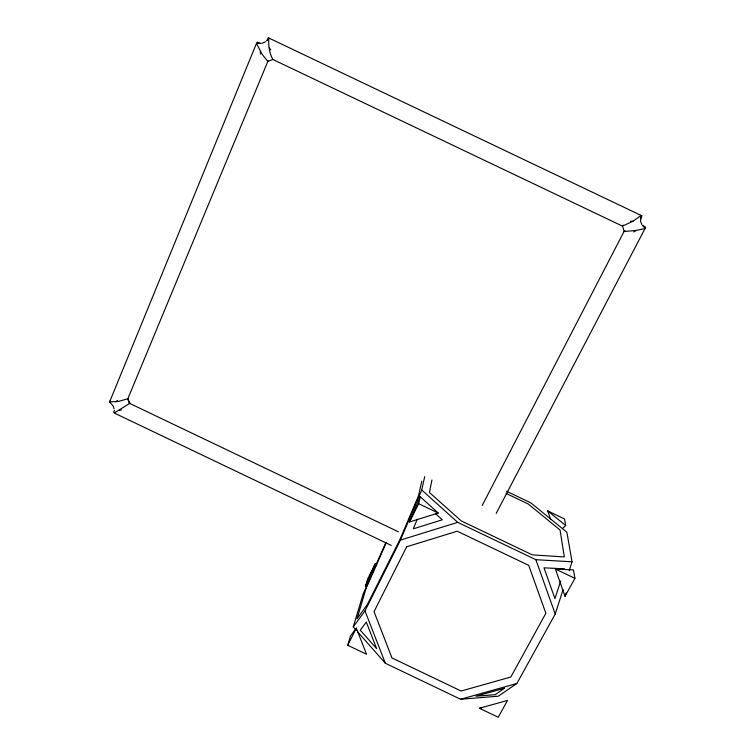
<?xml version="1.0" encoding="UTF-8"?>
<svg xmlns="http://www.w3.org/2000/svg" width="755" height="755" viewBox="0 0 755 755"><rect width="100%" height="100%" fill="white"/><g stroke="black" fill="none" stroke-linecap="round" stroke-linejoin="round"><path stroke-width="1.13" d="M640.919 215.345L640.58 221.46L641.892 224.65M431.926 480.01L429.453 492.496L461.258 520.922L532.351 554.878L564.315 556.916L560.068 530.029L528.207 503.972L506.029 493.383M409.521 521.979L418.685 503.708L420.233 496.724L438.202 513.032L409.521 521.979L420.233 496.724M356.322 630.34L353.264 626.867L364.986 610.852L400.443 540.089L421.724 490.004L424.688 476.641M421.818 481.105L418.43 495.978L399.725 539.976L367.43 604.434L357.002 618.807L365.911 588.891L386.39 542.496M640.599 219.12L641.958 215.836L268.27 37.75L266.638 40.902M268.893 38.392C268.204 45.413 269.441 53.284 272.838 59.466L622.469 226.113L632.728 221.357L640.891 215.675M347.734 645.27L350.546 635.899L356.322 628.141L366.543 654.264L347.734 645.27L356.322 628.141M353.264 626.867L363.193 593.845L385.928 542.269M114.411 410.342L113.675 412.202L114.618 412.655M565.023 596.28L574.923 578.349L573.451 569.921L555.387 569.015L565.023 596.28L566.08 592.986M357.851 632.067L385.352 663.258L460.607 699.253L498.272 696.214L516.882 683.483L555.218 614.051L563.088 589.598M569.176 570.705L572.035 561.814L566.873 532.237L530.803 502.839L506.558 491.26M560.682 581.001L554.953 598.649L543.996 567.817L564.627 568.864M109.428 402.028L109.805 401.122M417.288 519.213L413.249 528.84L442.298 519.808L435.333 513.476M375.188 563.834L365.467 586.276L367.657 578.962L375.188 563.834L376.028 566.024M482.2 505.463L624.253 231.077L625.055 230.766M496.205 513.391L645.006 228.557L635.663 230.511L624.753 231.436L624.149 231.304L622.469 226.113L623.215 225.065M267.298 40.232L269.308 38.241M562.475 528.557L565.693 525.489L564.561 518.959L547.677 510.899L550.725 519.563M115.817 401.849L117.572 400.471M635.946 230.473L635.757 230.615A8.909 1.18 -35.8 0 1 633.841 231.964M265.515 41.761L261.607 43.413M129.407 403.463L130.181 403.104L114.25 413.004L391.269 545.421M272.838 59.466L267.817 61.466L127.822 398.782L118.488 401.452L109.607 401.896L256.483 43.394L261.947 54.067L267.817 61.466L267.987 60.57M400.443 540.089L457.728 522.356L535.852 559.681L572.035 561.814M460.607 699.253L516.882 683.483M479.425 708.247L507.52 700.442L498.243 717.25L479.425 708.247L481.643 708.048M632.973 221.206L632.737 221.215A8.852 0.642 -1.5 0 1 630.406 221.281M119.252 410.088L119.45 410.097A8.135 1.755 -5.6 0 0 121.536 410.003M418.685 503.708L438.202 513.032M555.387 569.015L574.923 578.349M398.338 531.775L129.747 403.434L127.822 398.782L129.492 403.595M547.677 510.899L565.693 525.489M421.724 490.004L457.728 522.356M109.607 401.896L113.023 405.775L114.08 408.785M269.233 47.858L269.375 48.037A8.994 0.963 51.6 0 0 270.828 49.906M364.986 610.852L385.352 663.258M535.852 559.681L555.218 614.051M260.296 51.434L260.305 51.67A8.994 1.793 85.3 0 0 260.522 54.03M257.228 42.195L256.785 43.28L260.466 43.384L257.228 42.195M406.681 546.771L374.027 611.607L391.968 657.954L461.116 691.023L510.842 677.018L545.865 613.277L528.726 565.363L457.209 531.199L406.681 546.771M645.61 227.293L645.072 228.34L642.647 225.528L645.61 227.293M366.317 622.129L360.229 630.142L376.66 648.677L366.317 622.129M504.538 688.211L495.204 694.685L476.018 696.195L504.538 688.211"/></g></svg>
